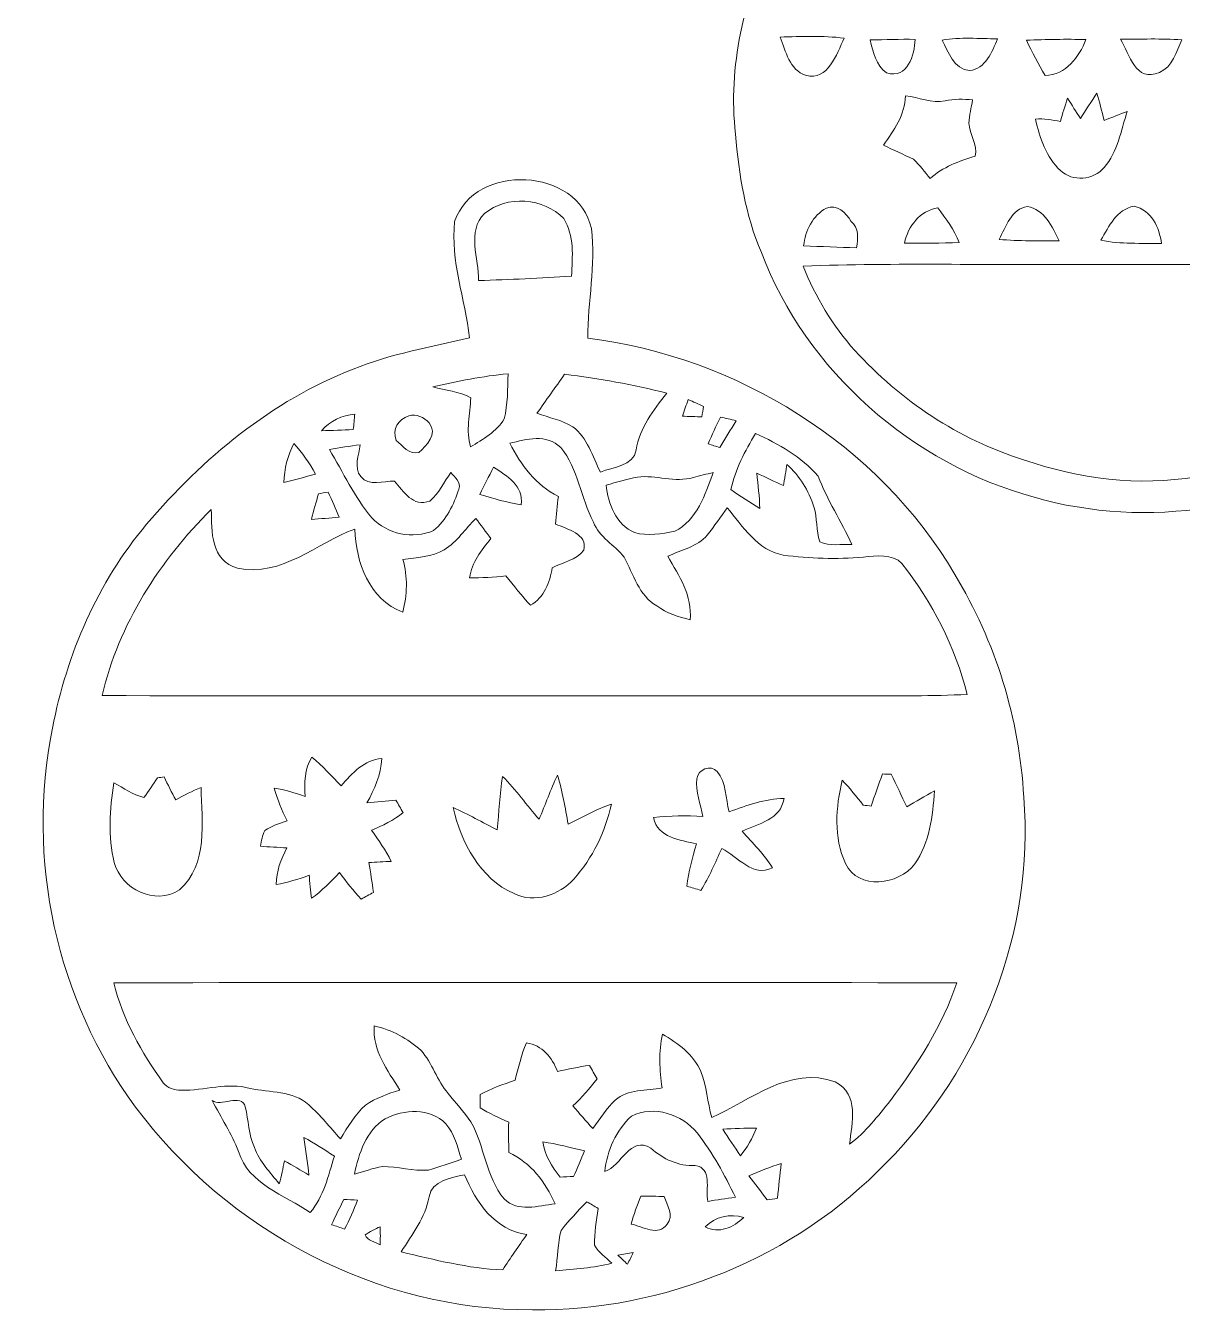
# Model space of a CAD drawing. Header units: centimetres. Extents: x -12.9 to 12.7, y -16.1 to 16.1.
# Drawn here: x -12.87 to 1.22, y -16.12 to -0.46 of the extents above; entities that cross this region are included whole.
import ezdxf

# ---------------------------------------------------------------- set-up
doc = ezdxf.new("R2010")
doc.units = ezdxf.units.CM
doc.header["$MEASUREMENT"] = 0
doc.layers.add('Layer 1', color=7, linetype='Continuous')

msp = doc.modelspace()

# ---------------------------------------------------------------- linework, layer by layer
at = {"layer": 'Layer 1', "color": 251, "lineweight": 9}
for points, knots in [([(-0.06802, 4.53681), (0.15847, 5.03281), (0.95716, 5.06844), (1.23973, 4.6063), (1.23973, 4.6063), (1.4447, 4.25882), (1.35968, 3.83407), (1.3505, 3.45131), (1.3505, 3.45131), (2.16824, 3.35923), (2.96235, 3.06572), (3.63615, 2.59194), (3.63615, 2.59194), (4.80843, 1.76997), (5.57678, 0.41742), (5.71472, -1.00463), (5.71472, -1.00463), (5.93485, -2.77169), (5.0141, -4.59379), (3.53138, -5.553), (3.53138, -5.553), (2.34322, -6.35663), (0.79417, -6.59899), (-0.58342, -6.20317), (-0.58342, -6.20317), (-2.07215, -5.79642), (-3.35485, -4.66858), (-3.908, -3.22219), (-3.908, -3.22219), (-4.10309, -2.76534), (-4.18211, -2.27075), (-4.22197, -1.77827), (-4.22197, -1.77827), (-4.31864, -0.9563), (-4.11579, -0.12409), (-3.7683, 0.61886), (-3.7683, 0.61886), (-3.48008, 1.28031), (-3.00207, 1.83876), (-2.47149, 2.31924), (-2.47149, 2.31924), (-1.77722, 2.90521), (-0.92244, 3.28233), (-0.02921, 3.43649), (-0.02921, 3.43649), (-0.10118, 3.79527), (-0.20454, 4.18156), (-0.06802, 4.53681), (-0.06802, 4.53681), (-0.06802, 4.53681), (-0.06802, 4.53681), (-0.06802, 4.53681)], [0, 0, 0, 0, 0.07142857, 0.07142857, 0.07142857, 0.07142857, 0.14285714, 0.14285714, 0.14285714, 0.14285714, 0.21428571, 0.21428571, 0.21428571, 0.21428571, 0.28571429, 0.28571429, 0.28571429, 0.28571429, 0.35714286, 0.35714286, 0.35714286, 0.35714286, 0.42857143, 0.42857143, 0.42857143, 0.42857143, 0.5, 0.5, 0.5, 0.5, 0.57142857, 0.57142857, 0.57142857, 0.57142857, 0.64285714, 0.64285714, 0.64285714, 0.64285714, 0.71428571, 0.71428571, 0.71428571, 0.71428571, 0.78571429, 0.78571429, 0.78571429, 0.78571429, 0.85714286, 0.85714286, 0.85714286, 0.85714286, 1, 1, 1, 1]), ([(-3.6794, -0.59505), (-3.61308, -0.76544), (-3.56369, -0.99828), (-3.36896, -1.06037), (-3.36896, -1.06037), (-3.08744, -1.13727), (-2.99642, -0.80178), (-2.89694, -0.60916), (-2.89694, -0.60916), (-3.15623, -0.57565), (-3.41905, -0.59082), (-3.6794, -0.59505), (-3.6794, -0.59505), (-3.6794, -0.59505), (-3.6794, -0.59505), (-3.6794, -0.59505)], [0, 0, 0, 0, 0.2, 0.2, 0.2, 0.2, 0.4, 0.4, 0.4, 0.4, 0.6, 0.6, 0.6, 0.6, 1, 1, 1, 1]), ([(-2.58121, -0.63104), (-2.54699, -0.77603), (-2.51171, -0.94007), (-2.38259, -1.03214), (-2.38259, -1.03214), (-2.11871, -1.11081), (-2.04322, -0.81025), (-2.0344, -0.62398), (-2.0344, -0.62398), (-2.21643, -0.62081), (-2.39952, -0.6261), (-2.58121, -0.63104), (-2.58121, -0.63104), (-2.58121, -0.63104), (-2.58121, -0.63104), (-2.58121, -0.63104)], [0, 0, 0, 0, 0.2, 0.2, 0.2, 0.2, 0.4, 0.4, 0.4, 0.4, 0.6, 0.6, 0.6, 0.6, 1, 1, 1, 1]), ([(-1.70385, -0.63245), (-1.62976, -0.77744), (-1.56379, -0.98911), (-1.37153, -1.00286), (-1.37153, -1.00286), (-1.17539, -0.98558), (-1.09672, -0.77391), (-1.02934, -0.61798), (-1.02934, -0.61798), (-1.25441, -0.61551), (-1.48089, -0.59399), (-1.70385, -0.63245), (-1.70385, -0.63245), (-1.70385, -0.63245), (-1.70385, -0.63245), (-1.70385, -0.63245)], [0, 0, 0, 0, 0.2, 0.2, 0.2, 0.2, 0.4, 0.4, 0.4, 0.4, 0.6, 0.6, 0.6, 0.6, 1, 1, 1, 1]), ([(-0.67726, -0.63421), (-0.612, -0.78273), (-0.5291, -0.92208), (-0.45007, -1.06425), (-0.45007, -1.06425), (-0.19255, -1.05366), (-0.03803, -0.84235), (0.04734, -0.62716), (0.04734, -0.62716), (-0.19396, -0.61798), (-0.43596, -0.62574), (-0.67726, -0.63421), (-0.67726, -0.63421), (-0.67726, -0.63421), (-0.67726, -0.63421), (-0.67726, -0.63421)], [0, 0, 0, 0, 0.2, 0.2, 0.2, 0.2, 0.4, 0.4, 0.4, 0.4, 0.6, 0.6, 0.6, 0.6, 1, 1, 1, 1]), ([(0.46926, -0.62222), (0.57968, -0.80848), (0.652, -1.15385), (0.9434, -1.02685), (0.9434, -1.02685), (1.1018, -0.95912), (1.15401, -0.77462), (1.21504, -0.62821), (1.21504, -0.62821), (0.96668, -0.6134), (0.71727, -0.62081), (0.46926, -0.62222), (0.46926, -0.62222), (0.46926, -0.62222), (0.46926, -0.62222), (0.46926, -0.62222)], [0, 0, 0, 0, 0.2, 0.2, 0.2, 0.2, 0.4, 0.4, 0.4, 0.4, 0.6, 0.6, 0.6, 0.6, 1, 1, 1, 1]), ([(-2.15152, -1.31296), (-2.15928, -1.5472), (-2.29157, -1.72888), (-2.41893, -1.91197), (-2.41893, -1.91197), (-2.29934, -1.97371), (-2.17516, -2.02451), (-2.05486, -2.08519), (-2.05486, -2.08519), (-1.97549, -2.15151), (-1.91904, -2.24076), (-1.85201, -2.31908), (-1.85201, -2.31908), (-1.69397, -2.17973), (-1.50171, -2.10813), (-1.30415, -2.04709), (-1.30415, -2.04709), (-1.26534, -1.90527), (-1.37506, -1.78144), (-1.37753, -1.64316), (-1.37753, -1.64316), (-1.37329, -1.54791), (-1.34966, -1.45512), (-1.33449, -1.36164), (-1.33449, -1.36164), (-1.44561, -1.34753), (-1.5578, -1.35211), (-1.66751, -1.37293), (-1.66751, -1.37293), (-1.8312, -1.40644), (-1.99101, -1.32566), (-2.15152, -1.31296), (-2.15152, -1.31296), (-2.15152, -1.31296), (-2.15152, -1.31296), (-2.15152, -1.31296)], [0, 0, 0, 0, 0.1, 0.1, 0.1, 0.1, 0.2, 0.2, 0.2, 0.2, 0.3, 0.3, 0.3, 0.3, 0.4, 0.4, 0.4, 0.4, 0.5, 0.5, 0.5, 0.5, 0.6, 0.6, 0.6, 0.6, 0.7, 0.7, 0.7, 0.7, 0.8, 0.8, 0.8, 0.8, 1, 1, 1, 1]), ([(0.17893, -1.27909), (0.11331, -1.38175), (0.0484, -1.48511), (-0.01792, -1.58777), (-0.01792, -1.58777), (-0.07366, -1.50698), (-0.12305, -1.42267), (-0.17597, -1.34047), (-0.17597, -1.34047), (-0.20736, -1.43466), (-0.23806, -1.52639), (-0.26204, -1.62375), (-0.26204, -1.62375), (-0.36294, -1.60647), (-0.46489, -1.58424), (-0.56755, -1.59447), (-0.56755, -1.59447), (-0.51675, -1.82131), (-0.43773, -2.0612), (-0.26204, -2.22242), (-0.26204, -2.22242), (-0.11917, -2.36317), (0.14259, -2.33883), (0.26818, -2.18467), (0.26818, -2.18467), (0.43399, -1.99523), (0.47456, -1.73382), (0.55146, -1.50134), (0.55146, -1.50134), (0.45762, -1.53838), (0.36414, -1.57507), (0.26959, -1.61035), (0.26959, -1.61035), (0.23996, -1.49816), (0.21385, -1.38845), (0.17893, -1.27909), (0.17893, -1.27909), (0.17893, -1.27909), (0.17893, -1.27909), (0.17893, -1.27909)], [0, 0, 0, 0, 0.09090909, 0.09090909, 0.09090909, 0.09090909, 0.18181818, 0.18181818, 0.18181818, 0.18181818, 0.27272727, 0.27272727, 0.27272727, 0.27272727, 0.36363636, 0.36363636, 0.36363636, 0.36363636, 0.45454545, 0.45454545, 0.45454545, 0.45454545, 0.54545455, 0.54545455, 0.54545455, 0.54545455, 0.63636364, 0.63636364, 0.63636364, 0.63636364, 0.72727273, 0.72727273, 0.72727273, 0.72727273, 0.81818182, 0.81818182, 0.81818182, 0.81818182, 1, 1, 1, 1]), ([(-7.64604, -2.84119), (-7.39909, -2.12047), (-6.13791, -2.18185), (-5.97846, -2.93009), (-5.97846, -2.93009), (-5.92448, -3.37529), (-6.02396, -3.81874), (-6.02291, -4.26394), (-6.02291, -4.26394), (-4.20363, -4.49254), (-2.48525, -5.553), (-1.54968, -7.14262), (-1.54968, -7.14262), (-1.0565, -7.96353), (-0.76052, -8.90086), (-0.71113, -9.85865), (-0.71113, -9.85865), (-0.57425, -11.49484), (-1.23818, -13.15289), (-2.38541, -14.31212), (-2.38541, -14.31212), (-3.49561, -15.46923), (-5.09757, -16.12258), (-6.69847, -16.10459), (-6.69847, -16.10459), (-8.58407, -16.11446), (-10.41534, -15.14009), (-11.53365, -13.63408), (-11.53365, -13.63408), (-12.50096, -12.3281), (-12.87279, -10.6069), (-12.54506, -9.01657), (-12.54506, -9.01657), (-12.37432, -8.11135), (-11.99402, -7.24104), (-11.4003, -6.53267), (-11.4003, -6.53267), (-10.71591, -5.72833), (-9.87665, -5.02771), (-8.88287, -4.64318), (-8.88287, -4.64318), (-8.42885, -4.45268), (-7.93955, -4.37754), (-7.46436, -4.26077), (-7.46436, -4.26077), (-7.51762, -3.78628), (-7.6986, -3.32449), (-7.64604, -2.84119), (-7.64604, -2.84119), (-7.64604, -2.84119), (-7.64604, -2.84119), (-7.64604, -2.84119)], [0, 0, 0, 0, 0.07142857, 0.07142857, 0.07142857, 0.07142857, 0.14285714, 0.14285714, 0.14285714, 0.14285714, 0.21428571, 0.21428571, 0.21428571, 0.21428571, 0.28571429, 0.28571429, 0.28571429, 0.28571429, 0.35714286, 0.35714286, 0.35714286, 0.35714286, 0.42857143, 0.42857143, 0.42857143, 0.42857143, 0.5, 0.5, 0.5, 0.5, 0.57142857, 0.57142857, 0.57142857, 0.57142857, 0.64285714, 0.64285714, 0.64285714, 0.64285714, 0.71428571, 0.71428571, 0.71428571, 0.71428571, 0.78571429, 0.78571429, 0.78571429, 0.78571429, 0.85714286, 0.85714286, 0.85714286, 0.85714286, 1, 1, 1, 1]), ([(-7.28303, -2.74664), (-7.49963, -2.95796), (-7.35252, -3.30051), (-7.35323, -3.56191), (-7.35323, -3.56191), (-6.97576, -3.55274), (-6.59864, -3.53193), (-6.22152, -3.50794), (-6.22152, -3.50794), (-6.20952, -3.27334), (-6.18412, -3.01405), (-6.31642, -2.80838), (-6.31642, -2.80838), (-6.55631, -2.55227), (-7.01351, -2.52088), (-7.28303, -2.74664), (-7.28303, -2.74664), (-7.28303, -2.74664), (-7.28303, -2.74664), (-7.28303, -2.74664)], [0, 0, 0, 0, 0.16666667, 0.16666667, 0.16666667, 0.16666667, 0.33333333, 0.33333333, 0.33333333, 0.33333333, 0.5, 0.5, 0.5, 0.5, 0.66666667, 0.66666667, 0.66666667, 0.66666667, 1, 1, 1, 1]), ([(-3.1139, -2.68067), (-3.28288, -2.76816), (-3.37178, -2.9569), (-3.39295, -3.13929), (-3.39295, -3.13929), (-3.17775, -3.14987), (-2.96256, -3.15622), (-2.74701, -3.16398), (-2.74701, -3.16398), (-2.73255, -3.05109), (-2.71491, -2.92303), (-2.8158, -2.83731), (-2.8158, -2.83731), (-2.87189, -2.74418), (-2.99325, -2.62141), (-3.1139, -2.68067), (-3.1139, -2.68067), (-3.1139, -2.68067), (-3.1139, -2.68067), (-3.1139, -2.68067)], [0, 0, 0, 0, 0.16666667, 0.16666667, 0.16666667, 0.16666667, 0.33333333, 0.33333333, 0.33333333, 0.33333333, 0.5, 0.5, 0.5, 0.5, 0.66666667, 0.66666667, 0.66666667, 0.66666667, 1, 1, 1, 1]), ([(-1.01064, -3.06062), (-0.76757, -3.08461), (-0.5231, -3.0772), (-0.27898, -3.07931), (-0.27898, -3.07931), (-0.35694, -2.90963), (-0.46348, -2.69232), (-0.66597, -2.66057), (-0.66597, -2.66057), (-0.86036, -2.68773), (-0.92915, -2.91033), (-1.01064, -3.06062), (-1.01064, -3.06062), (-1.01064, -3.06062), (-1.01064, -3.06062), (-1.01064, -3.06062)], [0, 0, 0, 0, 0.2, 0.2, 0.2, 0.2, 0.4, 0.4, 0.4, 0.4, 0.6, 0.6, 0.6, 0.6, 1, 1, 1, 1]), ([(0.22973, -3.0712), (0.47244, -3.12165), (0.72291, -3.10577), (0.96986, -3.11106), (0.96986, -3.11106), (0.93881, -2.91492), (0.85132, -2.70537), (0.63331, -2.65704), (0.63331, -2.65704), (0.41882, -2.69584), (0.32886, -2.90398), (0.22973, -3.0712), (0.22973, -3.0712), (0.22973, -3.0712), (0.22973, -3.0712), (0.22973, -3.0712)], [0, 0, 0, 0, 0.2, 0.2, 0.2, 0.2, 0.4, 0.4, 0.4, 0.4, 0.6, 0.6, 0.6, 0.6, 1, 1, 1, 1]), ([(-2.16352, -3.10683), (-1.94091, -3.10965), (-1.71831, -3.10648), (-1.49536, -3.09977), (-1.49536, -3.09977), (-1.55603, -2.94385), (-1.65975, -2.81014), (-1.75571, -2.67503), (-1.75571, -2.67503), (-1.97831, -2.71525), (-2.12012, -2.89763), (-2.16352, -3.10683), (-2.16352, -3.10683), (-2.16352, -3.10683), (-2.16352, -3.10683), (-2.16352, -3.10683)], [0, 0, 0, 0, 0.2, 0.2, 0.2, 0.2, 0.4, 0.4, 0.4, 0.4, 0.6, 0.6, 0.6, 0.6, 1, 1, 1, 1]), ([(-3.39718, -3.38658), (-3.25254, -3.76264), (-3.03558, -4.11013), (-2.77065, -4.41353), (-2.77065, -4.41353), (-2.21361, -5.02347), (-1.50382, -5.50079), (-0.71184, -5.74632), (-0.71184, -5.74632), (-0.03909, -5.98092), (0.68799, -6.07335), (1.39389, -5.95305), (1.39389, -5.95305), (2.88861, -5.73715), (4.32054, -4.79981), (4.91814, -3.38129), (4.91814, -3.38129), (3.28055, -3.34672), (1.64225, -3.37671), (0.0043, -3.36683), (0.0043, -3.36683), (-1.12952, -3.37671), (-2.26406, -3.3439), (-3.39718, -3.38658)], [0, 0, 0, 0, 0.14285714, 0.14285714, 0.14285714, 0.14285714, 0.28571429, 0.28571429, 0.28571429, 0.28571429, 0.42857143, 0.42857143, 0.42857143, 0.42857143, 0.57142857, 0.57142857, 0.57142857, 0.57142857, 0.71428571, 0.71428571, 0.71428571, 0.71428571, 1, 1, 1, 1]), ([(-7.91238, -4.85696), (-7.75963, -4.90529), (-7.58994, -4.91199), (-7.44813, -4.99137), (-7.44813, -4.99137), (-7.45765, -5.18998), (-7.51233, -5.39249), (-7.4506, -5.58934), (-7.4506, -5.58934), (-7.30137, -5.49656), (-7.13345, -5.40307), (-7.04173, -5.24891), (-7.04173, -5.24891), (-6.99869, -5.07004), (-6.99834, -4.88236), (-6.99446, -4.69893), (-6.99446, -4.69893), (-7.30455, -4.72573), (-7.60935, -4.79029), (-7.91238, -4.85696), (-7.91238, -4.85696), (-7.91238, -4.85696), (-7.91238, -4.85696), (-7.91238, -4.85696)], [0, 0, 0, 0, 0.14285714, 0.14285714, 0.14285714, 0.14285714, 0.28571429, 0.28571429, 0.28571429, 0.28571429, 0.42857143, 0.42857143, 0.42857143, 0.42857143, 0.57142857, 0.57142857, 0.57142857, 0.57142857, 0.71428571, 0.71428571, 0.71428571, 0.71428571, 1, 1, 1, 1]), ([(-6.30548, -4.70491), (-6.41731, -4.86331), (-6.53055, -5.021), (-6.64238, -5.17941), (-6.64238, -5.17941), (-6.49774, -5.23479), (-6.33864, -5.25949), (-6.20706, -5.34486), (-6.20706, -5.34486), (-6.0282, -5.47821), (-5.9654, -5.70434), (-5.86909, -5.89625), (-5.86909, -5.89625), (-5.72057, -5.83452), (-5.46657, -5.82429), (-5.43341, -5.62673), (-5.43341, -5.62673), (-5.39037, -5.35862), (-5.22316, -5.14165), (-5.06017, -4.93457), (-5.06017, -4.93457), (-5.47046, -4.83191), (-5.88603, -4.75536), (-6.30548, -4.70491), (-6.30548, -4.70491), (-6.30548, -4.70491), (-6.30548, -4.70491), (-6.30548, -4.70491)], [0, 0, 0, 0, 0.125, 0.125, 0.125, 0.125, 0.25, 0.25, 0.25, 0.25, 0.375, 0.375, 0.375, 0.375, 0.5, 0.5, 0.5, 0.5, 0.625, 0.625, 0.625, 0.625, 0.75, 0.75, 0.75, 0.75, 1, 1, 1, 1]), ([(-4.79982, -5.01359), (-4.82417, -5.07992), (-4.8471, -5.1473), (-4.86721, -5.21538), (-4.86721, -5.21538), (-4.80829, -5.2175), (-4.69082, -5.22138), (-4.63226, -5.22314), (-4.63226, -5.22314), (-4.62591, -5.18046), (-4.61956, -5.13777), (-4.61321, -5.09579), (-4.61321, -5.09579), (-4.67529, -5.06757), (-4.73738, -5.04041), (-4.79982, -5.01359), (-4.79982, -5.01359), (-4.79982, -5.01359), (-4.79982, -5.01359), (-4.79982, -5.01359)], [0, 0, 0, 0, 0.16666667, 0.16666667, 0.16666667, 0.16666667, 0.33333333, 0.33333333, 0.33333333, 0.33333333, 0.5, 0.5, 0.5, 0.5, 0.66666667, 0.66666667, 0.66666667, 0.66666667, 1, 1, 1, 1]), ([(-9.26705, -5.39249), (-9.13899, -5.3879), (-9.00987, -5.38508), (-8.88146, -5.37873), (-8.88146, -5.37873), (-8.87406, -5.31558), (-8.86735, -5.25244), (-8.86206, -5.18929), (-8.86206, -5.18929), (-9.01799, -5.20621), (-9.1651, -5.27043), (-9.26705, -5.39249), (-9.26705, -5.39249), (-9.26705, -5.39249), (-9.26705, -5.39249), (-9.26705, -5.39249)], [0, 0, 0, 0, 0.2, 0.2, 0.2, 0.2, 0.4, 0.4, 0.4, 0.4, 0.6, 0.6, 0.6, 0.6, 1, 1, 1, 1]), ([(-8.20413, -5.21186), (-8.32796, -5.24855), (-8.41297, -5.37344), (-8.35829, -5.51067), (-8.35829, -5.51067), (-8.28174, -5.57805), (-8.19884, -5.68459), (-8.08313, -5.65919), (-8.08313, -5.65919), (-7.99176, -5.57064), (-7.84183, -5.43553), (-7.95719, -5.29689), (-7.95719, -5.29689), (-8.01716, -5.2302), (-8.11382, -5.18046), (-8.20413, -5.21186), (-8.20413, -5.21186), (-8.20413, -5.21186), (-8.20413, -5.21186), (-8.20413, -5.21186)], [0, 0, 0, 0, 0.16666667, 0.16666667, 0.16666667, 0.16666667, 0.33333333, 0.33333333, 0.33333333, 0.33333333, 0.5, 0.5, 0.5, 0.5, 0.66666667, 0.66666667, 0.66666667, 0.66666667, 1, 1, 1, 1]), ([(-4.40754, -5.22632), (-4.4601, -5.33357), (-4.50984, -5.44258), (-4.55711, -5.5523), (-4.55711, -5.5523), (-4.50949, -5.56747), (-4.46151, -5.58228), (-4.41318, -5.5971), (-4.41318, -5.5971), (-4.34827, -5.48774), (-4.28159, -5.38014), (-4.21668, -5.27078), (-4.21668, -5.27078), (-4.28018, -5.25526), (-4.34404, -5.24043), (-4.40754, -5.22632), (-4.40754, -5.22632), (-4.40754, -5.22632), (-4.40754, -5.22632), (-4.40754, -5.22632)], [0, 0, 0, 0, 0.16666667, 0.16666667, 0.16666667, 0.16666667, 0.33333333, 0.33333333, 0.33333333, 0.33333333, 0.5, 0.5, 0.5, 0.5, 0.66666667, 0.66666667, 0.66666667, 0.66666667, 1, 1, 1, 1]), ([(-6.97399, -5.54454), (-6.83853, -5.80806), (-6.65614, -6.06135), (-6.38203, -6.19259), (-6.38203, -6.19259), (-6.39403, -6.30336), (-6.40496, -6.41801), (-6.4159, -6.5302), (-6.4159, -6.5302), (-6.27973, -6.59193), (-6.02008, -6.64697), (-6.07194, -6.84805), (-6.07194, -6.84805), (-6.16225, -6.97152), (-6.32841, -6.9941), (-6.45612, -7.06148), (-6.45612, -7.06148), (-6.4854, -7.24175), (-6.55525, -7.42484), (-6.72141, -7.51974), (-6.72141, -7.51974), (-6.82618, -7.40367), (-6.92355, -7.28091), (-7.02232, -7.16026), (-7.02232, -7.16026), (-7.16837, -7.18178), (-7.31654, -7.18354), (-7.464, -7.1853), (-7.464, -7.1853), (-7.43578, -6.99622), (-7.32113, -6.84805), (-7.2033, -6.70729), (-7.2033, -6.70729), (-7.26504, -6.62474), (-7.32607, -6.54325), (-7.3871, -6.46105), (-7.3871, -6.46105), (-7.51586, -6.5877), (-7.6157, -6.7461), (-7.77162, -6.84276), (-7.77162, -6.84276), (-7.92191, -6.93554), (-8.10676, -6.93448), (-8.27504, -6.96058), (-8.27504, -6.96058), (-8.21612, -7.17155), (-8.22424, -7.39239), (-8.27716, -7.60405), (-8.27716, -7.60405), (-8.68779, -7.44848), (-8.84724, -6.99586), (-8.86382, -6.59087), (-8.86382, -6.59087), (-9.33549, -6.76409), (-9.74612, -7.17825), (-10.29222, -7.06889), (-10.29222, -7.06889), (-10.61819, -6.97258), (-10.60972, -6.62051), (-10.61078, -6.35204), (-10.61078, -6.35204), (-11.23872, -6.97434), (-11.74143, -7.75116), (-11.94005, -8.62005), (-11.94005, -8.62005), (-8.85254, -8.62781), (-5.76467, -8.62005), (-2.67681, -8.62427), (-2.67681, -8.62427), (-2.25101, -8.62464), (-1.8245, -8.62427), (-1.39869, -8.607), (-1.39869, -8.607), (-1.5458, -8.02633), (-1.82414, -7.48023), (-2.19456, -7.01103), (-2.19456, -7.01103), (-2.3138, -6.88862), (-2.50994, -6.91684), (-2.66517, -6.93307), (-2.66517, -6.93307), (-2.99043, -6.96164), (-3.31922, -6.95035), (-3.64236, -6.90767), (-3.64236, -6.90767), (-3.95175, -6.85193), (-4.13942, -6.55701), (-4.32287, -6.33123), (-4.32287, -6.33123), (-4.40401, -6.44271), (-4.48197, -6.55595), (-4.56629, -6.66566), (-4.56629, -6.66566), (-4.68905, -6.80748), (-4.8859, -6.84523), (-5.04783, -6.92213), (-5.04783, -6.92213), (-4.91236, -7.16308), (-4.74409, -7.40297), (-4.77689, -7.69683), (-4.77689, -7.69683), (-4.91836, -7.65979), (-5.06194, -7.61746), (-5.18012, -7.52644), (-5.18012, -7.52644), (-5.40413, -7.40262), (-5.46622, -7.1398), (-5.57946, -6.93272), (-5.57946, -6.93272), (-5.69694, -6.78384), (-5.88426, -6.69142), (-5.95376, -6.50585), (-5.95376, -6.50585), (-6.11075, -6.21305), (-6.13579, -5.85568), (-6.35346, -5.59675), (-6.35346, -5.59675), (-6.52702, -5.42635), (-6.76727, -5.49656), (-6.97399, -5.54454), (-6.97399, -5.54454), (-6.97399, -5.54454), (-6.97399, -5.54454), (-6.97399, -5.54454)], [0, 0, 0, 0, 0.03125, 0.03125, 0.03125, 0.03125, 0.0625, 0.0625, 0.0625, 0.0625, 0.09375, 0.09375, 0.09375, 0.09375, 0.125, 0.125, 0.125, 0.125, 0.15625, 0.15625, 0.15625, 0.15625, 0.1875, 0.1875, 0.1875, 0.1875, 0.21875, 0.21875, 0.21875, 0.21875, 0.25, 0.25, 0.25, 0.25, 0.28125, 0.28125, 0.28125, 0.28125, 0.3125, 0.3125, 0.3125, 0.3125, 0.34375, 0.34375, 0.34375, 0.34375, 0.375, 0.375, 0.375, 0.375, 0.40625, 0.40625, 0.40625, 0.40625, 0.4375, 0.4375, 0.4375, 0.4375, 0.46875, 0.46875, 0.46875, 0.46875, 0.5, 0.5, 0.5, 0.5, 0.53125, 0.53125, 0.53125, 0.53125, 0.5625, 0.5625, 0.5625, 0.5625, 0.59375, 0.59375, 0.59375, 0.59375, 0.625, 0.625, 0.625, 0.625, 0.65625, 0.65625, 0.65625, 0.65625, 0.6875, 0.6875, 0.6875, 0.6875, 0.71875, 0.71875, 0.71875, 0.71875, 0.75, 0.75, 0.75, 0.75, 0.78125, 0.78125, 0.78125, 0.78125, 0.8125, 0.8125, 0.8125, 0.8125, 0.84375, 0.84375, 0.84375, 0.84375, 0.875, 0.875, 0.875, 0.875, 0.90625, 0.90625, 0.90625, 0.90625, 0.9375, 0.9375, 0.9375, 0.9375, 1, 1, 1, 1]), ([(-3.97856, -5.42565), (-4.10767, -5.64014), (-4.2248, -5.86486), (-4.28089, -6.11074), (-4.28089, -6.11074), (-4.16377, -6.18694), (-4.04664, -6.2642), (-3.92776, -6.33934), (-3.92776, -6.33934), (-3.92846, -6.19541), (-3.94998, -6.05324), (-3.96445, -5.91037), (-3.96445, -5.91037), (-3.85614, -5.96046), (-3.74784, -6.01267), (-3.63883, -6.06135), (-3.63883, -6.06135), (-3.6279, -5.99644), (-3.60638, -5.86697), (-3.59579, -5.80242), (-3.59579, -5.80242), (-3.44375, -5.94212), (-3.33227, -6.12203), (-3.26771, -6.31818), (-3.26771, -6.31818), (-3.22397, -6.45752), (-3.24231, -6.60887), (-3.1968, -6.74786), (-3.1968, -6.74786), (-3.07298, -6.80183), (-2.93504, -6.77255), (-2.80416, -6.7789), (-2.80416, -6.7789), (-2.93363, -6.49704), (-3.10614, -6.23669), (-3.21656, -5.94529), (-3.21656, -5.94529), (-3.42011, -5.71034), (-3.69881, -5.55406), (-3.97856, -5.42565), (-3.97856, -5.42565), (-3.97856, -5.42565), (-3.97856, -5.42565), (-3.97856, -5.42565)], [0, 0, 0, 0, 0.08333333, 0.08333333, 0.08333333, 0.08333333, 0.16666667, 0.16666667, 0.16666667, 0.16666667, 0.25, 0.25, 0.25, 0.25, 0.33333333, 0.33333333, 0.33333333, 0.33333333, 0.41666667, 0.41666667, 0.41666667, 0.41666667, 0.5, 0.5, 0.5, 0.5, 0.58333333, 0.58333333, 0.58333333, 0.58333333, 0.66666667, 0.66666667, 0.66666667, 0.66666667, 0.75, 0.75, 0.75, 0.75, 0.83333333, 0.83333333, 0.83333333, 0.83333333, 1, 1, 1, 1]), ([(-9.72566, -6.02396), (-9.5969, -5.99327), (-9.46954, -5.95658), (-9.34219, -5.91989), (-9.34219, -5.91989), (-9.40922, -5.7816), (-9.508, -5.66413), (-9.60395, -5.5463), (-9.60395, -5.5463), (-9.68121, -5.69376), (-9.72425, -5.8571), (-9.72566, -6.02396), (-9.72566, -6.02396), (-9.72566, -6.02396), (-9.72566, -6.02396), (-9.72566, -6.02396)], [0, 0, 0, 0, 0.2, 0.2, 0.2, 0.2, 0.4, 0.4, 0.4, 0.4, 0.6, 0.6, 0.6, 0.6, 1, 1, 1, 1]), ([(-9.1718, -5.62003), (-9.00494, -5.90084), (-8.86665, -6.2007), (-8.65463, -6.45223), (-8.65463, -6.45223), (-8.4673, -6.65543), (-8.15439, -6.71752), (-7.9018, -6.60851), (-7.9018, -6.60851), (-7.74975, -6.48257), (-7.65274, -6.29137), (-7.59629, -6.10404), (-7.59629, -6.10404), (-7.56137, -6.01796), (-7.64392, -5.96046), (-7.69119, -5.90225), (-7.69119, -5.90225), (-7.77586, -6.01796), (-7.83689, -6.15413), (-7.9466, -6.24939), (-7.9466, -6.24939), (-8.15545, -6.32841), (-8.26763, -6.13156), (-8.37911, -6.00597), (-8.37911, -6.00597), (-8.51599, -6.00456), (-8.69026, -6.073), (-8.79045, -5.95235), (-8.79045, -5.95235), (-8.87794, -5.83805), (-8.81161, -5.68988), (-8.7975, -5.56288), (-8.7975, -5.56288), (-8.92239, -5.58087), (-9.04762, -5.59992), (-9.1718, -5.62003), (-9.1718, -5.62003), (-9.1718, -5.62003), (-9.1718, -5.62003), (-9.1718, -5.62003)], [0, 0, 0, 0, 0.09090909, 0.09090909, 0.09090909, 0.09090909, 0.18181818, 0.18181818, 0.18181818, 0.18181818, 0.27272727, 0.27272727, 0.27272727, 0.27272727, 0.36363636, 0.36363636, 0.36363636, 0.36363636, 0.45454545, 0.45454545, 0.45454545, 0.45454545, 0.54545455, 0.54545455, 0.54545455, 0.54545455, 0.63636364, 0.63636364, 0.63636364, 0.63636364, 0.72727273, 0.72727273, 0.72727273, 0.72727273, 0.81818182, 0.81818182, 0.81818182, 0.81818182, 1, 1, 1, 1]), ([(-7.17261, -5.83805), (-7.2287, -5.94741), (-7.28373, -6.05783), (-7.33947, -6.16789), (-7.33947, -6.16789), (-7.17367, -6.21975), (-7.00574, -6.26843), (-6.83359, -6.29525), (-6.83359, -6.29525), (-6.80607, -6.05818), (-7.00574, -5.94388), (-7.17261, -5.83805), (-7.17261, -5.83805), (-7.17261, -5.83805), (-7.17261, -5.83805), (-7.17261, -5.83805)], [0, 0, 0, 0, 0.2, 0.2, 0.2, 0.2, 0.4, 0.4, 0.4, 0.4, 0.6, 0.6, 0.6, 0.6, 1, 1, 1, 1]), ([(-5.41824, -5.95764), (-5.5463, -5.98586), (-5.6726, -6.02149), (-5.79924, -6.0543), (-5.79924, -6.0543), (-5.77737, -6.28502), (-5.6793, -6.53443), (-5.45282, -6.63462), (-5.45282, -6.63462), (-5.29371, -6.6773), (-5.12085, -6.64873), (-4.9621, -6.61804), (-4.9621, -6.61804), (-4.69152, -6.48328), (-4.59063, -6.1686), (-4.49538, -5.90119), (-4.49538, -5.90119), (-4.57616, -5.92024), (-4.65624, -5.94247), (-4.73668, -5.96293), (-4.73668, -5.96293), (-4.95999, -6.0296), (-5.19176, -5.9273), (-5.41824, -5.95764), (-5.41824, -5.95764), (-5.41824, -5.95764), (-5.41824, -5.95764), (-5.41824, -5.95764)], [0, 0, 0, 0, 0.125, 0.125, 0.125, 0.125, 0.25, 0.25, 0.25, 0.25, 0.375, 0.375, 0.375, 0.375, 0.5, 0.5, 0.5, 0.5, 0.625, 0.625, 0.625, 0.625, 0.75, 0.75, 0.75, 0.75, 1, 1, 1, 1]), ([(-9.30444, -6.15978), (-9.33443, -6.26385), (-9.36512, -6.36792), (-9.39193, -6.4734), (-9.39193, -6.4734), (-9.27869, -6.46564), (-9.16651, -6.45505), (-9.05291, -6.44765), (-9.05291, -6.44765), (-9.09172, -6.34287), (-9.13934, -6.24198), (-9.18873, -6.14214), (-9.18873, -6.14214), (-9.21766, -6.14637), (-9.27552, -6.15519), (-9.30444, -6.15978), (-9.30444, -6.15978), (-9.30444, -6.15978), (-9.30444, -6.15978), (-9.30444, -6.15978)], [0, 0, 0, 0, 0.16666667, 0.16666667, 0.16666667, 0.16666667, 0.33333333, 0.33333333, 0.33333333, 0.33333333, 0.5, 0.5, 0.5, 0.5, 0.66666667, 0.66666667, 0.66666667, 0.66666667, 1, 1, 1, 1]), ([(-9.38417, -9.36864), (-9.4766, -9.51363), (-9.47907, -9.68403), (-9.46813, -9.85089), (-9.46813, -9.85089), (-9.58949, -9.80433), (-9.71472, -9.76728), (-9.84349, -9.74894), (-9.84349, -9.74894), (-9.80468, -9.88582), (-9.75106, -10.01917), (-9.68791, -10.14758), (-9.68791, -10.14758), (-9.77787, -10.18321), (-9.88018, -10.20367), (-9.95814, -10.26541), (-9.95814, -10.26541), (-9.98954, -10.32432), (-9.99906, -10.39135), (-10.01317, -10.45625), (-10.01317, -10.45625), (-9.90593, -10.46366), (-9.79869, -10.46931), (-9.69144, -10.47566), (-9.69144, -10.47566), (-9.76023, -10.61572), (-9.82197, -10.76247), (-9.81915, -10.92228), (-9.81915, -10.92228), (-9.68192, -10.899), (-9.54962, -10.85737), (-9.41945, -10.80939), (-9.41945, -10.80939), (-9.41204, -10.87924), (-9.39722, -11.01894), (-9.38982, -11.08879), (-9.38982, -11.08879), (-9.26282, -10.99989), (-9.15663, -10.88735), (-9.04868, -10.77729), (-9.04868, -10.77729), (-8.96472, -10.887), (-8.88041, -10.99848), (-8.78516, -11.09973), (-8.78516, -11.09973), (-8.73506, -11.07186), (-8.68461, -11.04434), (-8.63381, -11.01753), (-8.63381, -11.01753), (-8.65216, -10.89547), (-8.6705, -10.77517), (-8.69132, -10.65452), (-8.69132, -10.65452), (-8.59995, -10.64923), (-8.50928, -10.64253), (-8.41756, -10.6397), (-8.41756, -10.6397), (-8.48741, -10.506), (-8.57172, -10.38253), (-8.65745, -10.25976), (-8.65745, -10.25976), (-8.52092, -10.20614), (-8.38934, -10.1384), (-8.27433, -10.04633), (-8.27433, -10.04633), (-8.30361, -9.99518), (-8.33219, -9.94438), (-8.36041, -9.89358), (-8.36041, -9.89358), (-8.47789, -9.90593), (-8.59677, -9.9158), (-8.71425, -9.9278), (-8.71425, -9.9278), (-8.62429, -9.75952), (-8.5428, -9.58349), (-8.53257, -9.3884), (-8.53257, -9.3884), (-8.75094, -9.40144), (-8.89487, -9.56691), (-9.02892, -9.72072), (-9.02892, -9.72072), (-9.14358, -9.59936), (-9.25611, -9.47553), (-9.38417, -9.36864), (-9.38417, -9.36864), (-9.38417, -9.36864), (-9.38417, -9.36864), (-9.38417, -9.36864)], [0, 0, 0, 0, 0.04347826, 0.04347826, 0.04347826, 0.04347826, 0.08695652, 0.08695652, 0.08695652, 0.08695652, 0.13043478, 0.13043478, 0.13043478, 0.13043478, 0.17391304, 0.17391304, 0.17391304, 0.17391304, 0.2173913, 0.2173913, 0.2173913, 0.2173913, 0.26086957, 0.26086957, 0.26086957, 0.26086957, 0.30434783, 0.30434783, 0.30434783, 0.30434783, 0.34782609, 0.34782609, 0.34782609, 0.34782609, 0.39130435, 0.39130435, 0.39130435, 0.39130435, 0.43478261, 0.43478261, 0.43478261, 0.43478261, 0.47826087, 0.47826087, 0.47826087, 0.47826087, 0.52173913, 0.52173913, 0.52173913, 0.52173913, 0.56521739, 0.56521739, 0.56521739, 0.56521739, 0.60869565, 0.60869565, 0.60869565, 0.60869565, 0.65217391, 0.65217391, 0.65217391, 0.65217391, 0.69565217, 0.69565217, 0.69565217, 0.69565217, 0.73913043, 0.73913043, 0.73913043, 0.73913043, 0.7826087, 0.7826087, 0.7826087, 0.7826087, 0.82608696, 0.82608696, 0.82608696, 0.82608696, 0.86956522, 0.86956522, 0.86956522, 0.86956522, 0.91304348, 0.91304348, 0.91304348, 0.91304348, 1, 1, 1, 1]), ([(-4.6947, -9.63323), (-4.70916, -9.78845), (-4.64989, -9.94191), (-4.62026, -10.09396), (-4.62026, -10.09396), (-4.82064, -10.07561), (-5.02172, -10.08655), (-5.22175, -10.10525), (-5.22175, -10.10525), (-5.1713, -10.35748), (-4.89543, -10.37689), (-4.69858, -10.42663), (-4.69858, -10.42663), (-4.74902, -10.59525), (-4.79524, -10.766), (-4.81464, -10.94203), (-4.81464, -10.94203), (-4.7582, -10.95897), (-4.70211, -10.97625), (-4.64566, -10.99389), (-4.64566, -10.99389), (-4.54265, -10.83267), (-4.47033, -10.65452), (-4.39131, -10.48166), (-4.39131, -10.48166), (-4.19305, -10.58538), (-4.01525, -10.83797), (-3.77183, -10.71908), (-3.77183, -10.71908), (-3.87167, -10.55222), (-4.01384, -10.41815), (-4.14189, -10.27386), (-4.14189, -10.27386), (-3.94257, -10.18215), (-3.67094, -10.12994), (-3.63178, -9.87418), (-3.63178, -9.87418), (-3.86426, -9.87806), (-4.08616, -9.95673), (-4.30206, -10.0361), (-4.30206, -10.0361), (-4.34474, -9.87277), (-4.33134, -9.68049), (-4.44634, -9.5468), (-4.44634, -9.5468), (-4.52819, -9.45331), (-4.67741, -9.51893), (-4.6947, -9.63323), (-4.6947, -9.63323), (-4.6947, -9.63323), (-4.6947, -9.63323), (-4.6947, -9.63323)], [0, 0, 0, 0, 0.07142857, 0.07142857, 0.07142857, 0.07142857, 0.14285714, 0.14285714, 0.14285714, 0.14285714, 0.21428571, 0.21428571, 0.21428571, 0.21428571, 0.28571429, 0.28571429, 0.28571429, 0.28571429, 0.35714286, 0.35714286, 0.35714286, 0.35714286, 0.42857143, 0.42857143, 0.42857143, 0.42857143, 0.5, 0.5, 0.5, 0.5, 0.57142857, 0.57142857, 0.57142857, 0.57142857, 0.64285714, 0.64285714, 0.64285714, 0.64285714, 0.71428571, 0.71428571, 0.71428571, 0.71428571, 0.78571429, 0.78571429, 0.78571429, 0.78571429, 0.85714286, 0.85714286, 0.85714286, 0.85714286, 1, 1, 1, 1]), ([(-11.26483, -9.62193), (-11.32057, -9.70096), (-11.36996, -9.78597), (-11.43311, -9.86042), (-11.43311, -9.86042), (-11.56716, -9.83043), (-11.67864, -9.74577), (-11.79788, -9.68297), (-11.79788, -9.68297), (-11.84974, -10.00329), (-11.87196, -10.33561), (-11.79541, -10.65417), (-11.79541, -10.65417), (-11.70686, -10.97555), (-11.29517, -11.18334), (-11.0006, -10.9886), (-11.0006, -10.9886), (-10.64218, -10.67428), (-10.72861, -10.16099), (-10.73566, -9.74047), (-10.73566, -9.74047), (-10.8422, -9.7821), (-10.94345, -9.83608), (-11.04364, -9.89111), (-11.04364, -9.89111), (-11.09409, -9.79939), (-11.14101, -9.70554), (-11.18687, -9.6117), (-11.18687, -9.6117), (-11.20662, -9.61418), (-11.24543, -9.61911), (-11.26483, -9.62193), (-11.26483, -9.62193), (-11.26483, -9.62193), (-11.26483, -9.62193), (-11.26483, -9.62193)], [0, 0, 0, 0, 0.1, 0.1, 0.1, 0.1, 0.2, 0.2, 0.2, 0.2, 0.3, 0.3, 0.3, 0.3, 0.4, 0.4, 0.4, 0.4, 0.5, 0.5, 0.5, 0.5, 0.6, 0.6, 0.6, 0.6, 0.7, 0.7, 0.7, 0.7, 0.8, 0.8, 0.8, 0.8, 1, 1, 1, 1]), ([(-7.06113, -9.60642), (-7.09923, -9.82091), (-7.10276, -10.03998), (-7.12675, -10.25659), (-7.12675, -10.25659), (-7.30702, -10.16663), (-7.48094, -10.06538), (-7.66473, -9.98318), (-7.66473, -9.98318), (-7.56913, -10.41005), (-7.33841, -10.8482), (-6.92143, -11.0334), (-6.92143, -11.0334), (-6.67166, -11.153), (-6.37074, -11.05422), (-6.194, -10.85666), (-6.194, -10.85666), (-5.9647, -10.59808), (-5.80877, -10.27846), (-5.73504, -9.94191), (-5.73504, -9.94191), (-5.91919, -10.00434), (-6.08641, -10.10454), (-6.26138, -10.1878), (-6.26138, -10.1878), (-6.30089, -9.98742), (-6.32841, -9.78351), (-6.39297, -9.58948), (-6.39297, -9.58948), (-6.47658, -9.76517), (-6.54008, -9.94932), (-6.61734, -10.12782), (-6.61734, -10.12782), (-6.76868, -9.95673), (-6.89568, -9.7641), (-7.06113, -9.60642), (-7.06113, -9.60642), (-7.06113, -9.60642), (-7.06113, -9.60642), (-7.06113, -9.60642)], [0, 0, 0, 0, 0.09090909, 0.09090909, 0.09090909, 0.09090909, 0.18181818, 0.18181818, 0.18181818, 0.18181818, 0.27272727, 0.27272727, 0.27272727, 0.27272727, 0.36363636, 0.36363636, 0.36363636, 0.36363636, 0.45454545, 0.45454545, 0.45454545, 0.45454545, 0.54545455, 0.54545455, 0.54545455, 0.54545455, 0.63636364, 0.63636364, 0.63636364, 0.63636364, 0.72727273, 0.72727273, 0.72727273, 0.72727273, 0.81818182, 0.81818182, 0.81818182, 0.81818182, 1, 1, 1, 1]), ([(-2.43163, -9.57501), (-2.47855, -9.70484), (-2.52406, -9.83502), (-2.57062, -9.9659), (-2.57062, -9.9659), (-2.59426, -9.96308), (-2.64153, -9.95742), (-2.66552, -9.95496), (-2.66552, -9.95496), (-2.74983, -9.85089), (-2.83062, -9.74646), (-2.92269, -9.65016), (-2.92269, -9.65016), (-3.00101, -9.98036), (-3.02959, -10.35006), (-2.88354, -10.66581), (-2.88354, -10.66581), (-2.72867, -10.99707), (-2.23231, -10.92933), (-2.03934, -10.67181), (-2.03934, -10.67181), (-1.85484, -10.41604), (-1.81815, -10.08796), (-1.79945, -9.78104), (-1.79945, -9.78104), (-1.91375, -9.84243), (-2.02346, -9.91157), (-2.13565, -9.97613), (-2.13565, -9.97613), (-2.19809, -9.84278), (-2.26229, -9.71013), (-2.32685, -9.57784), (-2.32685, -9.57784), (-2.35296, -9.57714), (-2.40552, -9.57573), (-2.43163, -9.57501), (-2.43163, -9.57501), (-2.43163, -9.57501), (-2.43163, -9.57501), (-2.43163, -9.57501)], [0, 0, 0, 0, 0.09090909, 0.09090909, 0.09090909, 0.09090909, 0.18181818, 0.18181818, 0.18181818, 0.18181818, 0.27272727, 0.27272727, 0.27272727, 0.27272727, 0.36363636, 0.36363636, 0.36363636, 0.36363636, 0.45454545, 0.45454545, 0.45454545, 0.45454545, 0.54545455, 0.54545455, 0.54545455, 0.54545455, 0.63636364, 0.63636364, 0.63636364, 0.63636364, 0.72727273, 0.72727273, 0.72727273, 0.72727273, 0.81818182, 0.81818182, 0.81818182, 0.81818182, 1, 1, 1, 1]), ([(-11.79999, -12.12031), (-11.69204, -12.56481), (-11.46062, -12.96663), (-11.19921, -13.3374), (-11.19921, -13.3374), (-11.147, -13.40301), (-11.06022, -13.42665), (-10.97943, -13.42947), (-10.97943, -13.42947), (-10.69721, -13.43582), (-10.41675, -13.32717), (-10.13665, -13.40689), (-10.13665, -13.40689), (-9.8957, -13.45699), (-9.61912, -13.43406), (-9.42368, -13.60515), (-9.42368, -13.60515), (-9.28434, -13.73392), (-9.16333, -13.88103), (-9.03633, -14.02284), (-9.03633, -14.02284), (-8.9499, -13.87573), (-8.861, -13.72651), (-8.73224, -13.6115), (-8.73224, -13.6115), (-8.60594, -13.52366), (-8.45919, -13.47251), (-8.31384, -13.4263), (-8.31384, -13.4263), (-8.46554, -13.18676), (-8.64651, -12.94687), (-8.6257, -12.64525), (-8.6257, -12.64525), (-8.41262, -12.69146), (-8.21824, -12.79976), (-8.05561, -12.94334), (-8.05561, -12.94334), (-7.91626, -13.09751), (-7.86335, -13.31058), (-7.7247, -13.46687), (-7.7247, -13.46687), (-7.63369, -13.58363), (-7.53174, -13.69158), (-7.44777, -13.81435), (-7.44777, -13.81435), (-7.27915, -14.11174), (-7.26504, -14.48287), (-7.04349, -14.75345), (-7.04349, -14.75345), (-6.87874, -14.91819), (-6.62757, -14.8367), (-6.4219, -14.81342), (-6.4219, -14.81342), (-6.5362, -14.5506), (-6.71858, -14.30789), (-6.98599, -14.189), (-6.98599, -14.189), (-6.9874, -14.06482), (-6.98846, -13.94135), (-6.98705, -13.81788), (-6.98705, -13.81788), (-7.1077, -13.76779), (-7.22482, -13.70993), (-7.33559, -13.64149), (-7.33559, -13.64149), (-7.33594, -13.58752), (-7.33594, -13.53389), (-7.3363, -13.48027), (-7.3363, -13.48027), (-7.19942, -13.40972), (-7.05549, -13.35503), (-6.90944, -13.30812), (-6.90944, -13.30812), (-6.86816, -13.15395), (-6.83218, -12.99838), (-6.77185, -12.85056), (-6.77185, -12.85056), (-6.57712, -12.8802), (-6.45647, -13.03013), (-6.39262, -13.20122), (-6.39262, -13.20122), (-6.26315, -13.17159), (-6.13332, -13.14443), (-6.00139, -13.12643), (-6.00139, -13.12643), (-5.9714, -13.18041), (-5.94141, -13.23474), (-5.91072, -13.28907), (-5.91072, -13.28907), (-5.99892, -13.4076), (-6.09734, -13.51802), (-6.20423, -13.62068), (-6.20423, -13.62068), (-6.12592, -13.71381), (-6.04407, -13.80377), (-5.96258, -13.89549), (-5.96258, -13.89549), (-5.87368, -13.77766), (-5.79642, -13.64925), (-5.68847, -13.54836), (-5.68847, -13.54836), (-5.53254, -13.41218), (-5.30677, -13.43617), (-5.11768, -13.39984), (-5.11768, -13.39984), (-5.14872, -13.18217), (-5.15966, -12.96239), (-5.1145, -12.74543), (-5.1145, -12.74543), (-4.92365, -12.85444), (-4.73562, -12.99414), (-4.64354, -13.20087), (-4.64354, -13.20087), (-4.57511, -13.37973), (-4.56311, -13.57552), (-4.51337, -13.76073), (-4.51337, -13.76073), (-4.04171, -13.55294), (-3.56122, -13.12467), (-3.00666, -13.32822), (-3.00666, -13.32822), (-2.70962, -13.48415), (-2.80628, -13.82176), (-2.83344, -14.08634), (-2.83344, -14.08634), (-2.63589, -13.941), (-2.48737, -13.74097), (-2.33285, -13.5533), (-2.33285, -13.5533), (-2.00653, -13.11373), (-1.69961, -12.64489), (-1.52675, -12.12102), (-1.52675, -12.12102), (-4.95117, -12.11149), (-8.37558, -12.1129), (-11.79999, -12.12031), (-11.79999, -12.12031), (-11.79999, -12.12031), (-11.79999, -12.12031), (-11.79999, -12.12031)], [0, 0, 0, 0, 0.02777778, 0.02777778, 0.02777778, 0.02777778, 0.05555556, 0.05555556, 0.05555556, 0.05555556, 0.08333333, 0.08333333, 0.08333333, 0.08333333, 0.11111111, 0.11111111, 0.11111111, 0.11111111, 0.13888889, 0.13888889, 0.13888889, 0.13888889, 0.16666667, 0.16666667, 0.16666667, 0.16666667, 0.19444444, 0.19444444, 0.19444444, 0.19444444, 0.22222222, 0.22222222, 0.22222222, 0.22222222, 0.25, 0.25, 0.25, 0.25, 0.27777778, 0.27777778, 0.27777778, 0.27777778, 0.30555556, 0.30555556, 0.30555556, 0.30555556, 0.33333333, 0.33333333, 0.33333333, 0.33333333, 0.36111111, 0.36111111, 0.36111111, 0.36111111, 0.38888889, 0.38888889, 0.38888889, 0.38888889, 0.41666667, 0.41666667, 0.41666667, 0.41666667, 0.44444444, 0.44444444, 0.44444444, 0.44444444, 0.47222222, 0.47222222, 0.47222222, 0.47222222, 0.5, 0.5, 0.5, 0.5, 0.52777778, 0.52777778, 0.52777778, 0.52777778, 0.55555556, 0.55555556, 0.55555556, 0.55555556, 0.58333333, 0.58333333, 0.58333333, 0.58333333, 0.61111111, 0.61111111, 0.61111111, 0.61111111, 0.63888889, 0.63888889, 0.63888889, 0.63888889, 0.66666667, 0.66666667, 0.66666667, 0.66666667, 0.69444444, 0.69444444, 0.69444444, 0.69444444, 0.72222222, 0.72222222, 0.72222222, 0.72222222, 0.75, 0.75, 0.75, 0.75, 0.77777778, 0.77777778, 0.77777778, 0.77777778, 0.80555556, 0.80555556, 0.80555556, 0.80555556, 0.83333333, 0.83333333, 0.83333333, 0.83333333, 0.86111111, 0.86111111, 0.86111111, 0.86111111, 0.88888889, 0.88888889, 0.88888889, 0.88888889, 0.91666667, 0.91666667, 0.91666667, 0.91666667, 0.94444444, 0.94444444, 0.94444444, 0.94444444, 1, 1, 1, 1]), ([(-10.59984, -13.55541), (-10.49189, -13.76108), (-10.3656, -13.95828), (-10.27846, -14.17489), (-10.27846, -14.17489), (-10.16134, -14.57459), (-9.71578, -14.70476), (-9.40499, -14.9196), (-9.40499, -14.9196), (-9.24271, -14.72381), (-9.18344, -14.47087), (-9.11147, -14.23275), (-9.11147, -14.23275), (-9.23354, -14.15267), (-9.35524, -14.07258), (-9.48401, -14.00415), (-9.48401, -14.00415), (-9.46496, -14.15725), (-9.43956, -14.30895), (-9.42086, -14.46276), (-9.42086, -14.46276), (-9.52105, -14.40667), (-9.61806, -14.34528), (-9.71825, -14.28954), (-9.71825, -14.28954), (-9.73871, -14.38232), (-9.75706, -14.47581), (-9.78211, -14.56753), (-9.78211, -14.56753), (-9.89746, -14.43101), (-10.02129, -14.2966), (-10.08479, -14.12621), (-10.08479, -14.12621), (-10.15887, -13.97063), (-10.15323, -13.79389), (-10.19874, -13.63091), (-10.19874, -13.63091), (-10.23684, -13.46193), (-10.50706, -13.63408), (-10.59984, -13.55541), (-10.59984, -13.55541), (-10.59984, -13.55541), (-10.59984, -13.55541), (-10.59984, -13.55541)], [0, 0, 0, 0, 0.08333333, 0.08333333, 0.08333333, 0.08333333, 0.16666667, 0.16666667, 0.16666667, 0.16666667, 0.25, 0.25, 0.25, 0.25, 0.33333333, 0.33333333, 0.33333333, 0.33333333, 0.41666667, 0.41666667, 0.41666667, 0.41666667, 0.5, 0.5, 0.5, 0.5, 0.58333333, 0.58333333, 0.58333333, 0.58333333, 0.66666667, 0.66666667, 0.66666667, 0.66666667, 0.75, 0.75, 0.75, 0.75, 0.83333333, 0.83333333, 0.83333333, 0.83333333, 1, 1, 1, 1]), ([(-5.49127, -13.7445), (-5.68142, -13.9163), (-5.78619, -14.16678), (-5.81582, -14.41831), (-5.81582, -14.41831), (-5.61439, -14.35198), (-5.50397, -13.97769), (-5.25526, -14.13573), (-5.25526, -14.13573), (-5.1011, -14.26767), (-4.92083, -14.35587), (-4.71269, -14.34705), (-4.71269, -14.34705), (-4.50314, -14.37456), (-4.58851, -14.63385), (-4.56135, -14.78308), (-4.56135, -14.78308), (-4.44881, -14.7665), (-4.33769, -14.74745), (-4.22409, -14.73334), (-4.22409, -14.73334), (-4.35462, -14.45888), (-4.50314, -14.19147), (-4.68799, -13.95052), (-4.68799, -13.95052), (-4.87779, -13.72263), (-5.21363, -13.60762), (-5.49127, -13.7445), (-5.49127, -13.7445), (-5.49127, -13.7445), (-5.49127, -13.7445), (-5.49127, -13.7445)], [0, 0, 0, 0, 0.11111111, 0.11111111, 0.11111111, 0.11111111, 0.22222222, 0.22222222, 0.22222222, 0.22222222, 0.33333333, 0.33333333, 0.33333333, 0.33333333, 0.44444444, 0.44444444, 0.44444444, 0.44444444, 0.55555556, 0.55555556, 0.55555556, 0.55555556, 0.66666667, 0.66666667, 0.66666667, 0.66666667, 0.77777778, 0.77777778, 0.77777778, 0.77777778, 1, 1, 1, 1]), ([(-8.49306, -13.77731), (-8.72695, -13.92195), (-8.81267, -14.19994), (-8.86771, -14.45253), (-8.86771, -14.45253), (-8.75376, -14.42254), (-8.64369, -14.37668), (-8.52657, -14.3601), (-8.52657, -14.3601), (-8.33819, -14.35304), (-8.15333, -14.41972), (-7.96424, -14.40102), (-7.96424, -14.40102), (-7.82807, -14.36574), (-7.69613, -14.3153), (-7.56313, -14.27049), (-7.56313, -14.27049), (-7.61111, -14.12127), (-7.64745, -13.96005), (-7.75152, -13.83799), (-7.75152, -13.83799), (-7.94696, -13.6429), (-8.2634, -13.65631), (-8.49306, -13.77731), (-8.49306, -13.77731), (-8.49306, -13.77731), (-8.49306, -13.77731), (-8.49306, -13.77731)], [0, 0, 0, 0, 0.125, 0.125, 0.125, 0.125, 0.25, 0.25, 0.25, 0.25, 0.375, 0.375, 0.375, 0.375, 0.5, 0.5, 0.5, 0.5, 0.625, 0.625, 0.625, 0.625, 0.75, 0.75, 0.75, 0.75, 1, 1, 1, 1]), ([(-4.37931, -13.90431), (-4.30735, -14.01297), (-4.23538, -14.11915), (-4.162, -14.22851), (-4.162, -14.22851), (-4.08157, -14.12585), (-4.01666, -14.01191), (-3.96727, -13.89126), (-3.96727, -13.89126), (-4.10485, -13.88914), (-4.24244, -13.89584), (-4.37931, -13.90431), (-4.37931, -13.90431), (-4.37931, -13.90431), (-4.37931, -13.90431), (-4.37931, -13.90431)], [0, 0, 0, 0, 0.2, 0.2, 0.2, 0.2, 0.4, 0.4, 0.4, 0.4, 0.6, 0.6, 0.6, 0.6, 1, 1, 1, 1]), ([(-6.57183, -14.05812), (-6.5489, -14.2211), (-6.45823, -14.35869), (-6.36122, -14.4878), (-6.36122, -14.4878), (-6.30619, -14.48428), (-6.25115, -14.48145), (-6.19612, -14.47863), (-6.19612, -14.47863), (-6.14885, -14.37633), (-6.10616, -14.27226), (-6.06347, -14.16854), (-6.06347, -14.16854), (-6.23246, -14.12797), (-6.39967, -14.0814), (-6.57183, -14.05812), (-6.57183, -14.05812), (-6.57183, -14.05812), (-6.57183, -14.05812), (-6.57183, -14.05812)], [0, 0, 0, 0, 0.16666667, 0.16666667, 0.16666667, 0.16666667, 0.33333333, 0.33333333, 0.33333333, 0.33333333, 0.5, 0.5, 0.5, 0.5, 0.66666667, 0.66666667, 0.66666667, 0.66666667, 1, 1, 1, 1]), ([(-4.06005, -14.47263), (-3.98491, -14.57), (-3.91082, -14.66596), (-3.83604, -14.76473), (-3.83604, -14.76473), (-3.79511, -14.75838), (-3.75384, -14.75203), (-3.71256, -14.74604), (-3.71256, -14.74604), (-3.69669, -14.60457), (-3.68117, -14.46311), (-3.6667, -14.32235), (-3.6667, -14.32235), (-3.80076, -14.36504), (-3.93234, -14.41372), (-4.06005, -14.47263), (-4.06005, -14.47263), (-4.06005, -14.47263), (-4.06005, -14.47263), (-4.06005, -14.47263)], [0, 0, 0, 0, 0.16666667, 0.16666667, 0.16666667, 0.16666667, 0.33333333, 0.33333333, 0.33333333, 0.33333333, 0.5, 0.5, 0.5, 0.5, 0.66666667, 0.66666667, 0.66666667, 0.66666667, 1, 1, 1, 1]), ([(-7.95789, -14.72805), (-8.00128, -14.9824), (-8.16603, -15.18454), (-8.29585, -15.39903), (-8.29585, -15.39903), (-7.88875, -15.49428), (-7.47988, -15.60117), (-7.06007, -15.6181), (-7.06007, -15.6181), (-6.96517, -15.4717), (-6.86534, -15.32812), (-6.76444, -15.18595), (-6.76444, -15.18595), (-7.15497, -15.13621), (-7.3871, -14.79366), (-7.52609, -14.45782), (-7.52609, -14.45782), (-7.68414, -14.5005), (-7.92156, -14.52837), (-7.95789, -14.72805), (-7.95789, -14.72805), (-7.95789, -14.72805), (-7.95789, -14.72805), (-7.95789, -14.72805)], [0, 0, 0, 0, 0.14285714, 0.14285714, 0.14285714, 0.14285714, 0.28571429, 0.28571429, 0.28571429, 0.28571429, 0.42857143, 0.42857143, 0.42857143, 0.42857143, 0.57142857, 0.57142857, 0.57142857, 0.57142857, 0.71428571, 0.71428571, 0.71428571, 0.71428571, 1, 1, 1, 1]), ([(-5.37591, -14.72064), (-5.42248, -14.83176), (-5.46164, -14.94148), (-5.49444, -15.05895), (-5.49444, -15.05895), (-5.35616, -15.0907), (-5.15648, -15.21805), (-5.05771, -15.05966), (-5.05771, -15.05966), (-4.9681, -14.95876), (-5.05982, -14.82788), (-5.09263, -14.7224), (-5.09263, -14.7224), (-5.16354, -14.72205), (-5.305, -14.72099), (-5.37591, -14.72064), (-5.37591, -14.72064), (-5.37591, -14.72064), (-5.37591, -14.72064), (-5.37591, -14.72064)], [0, 0, 0, 0, 0.16666667, 0.16666667, 0.16666667, 0.16666667, 0.33333333, 0.33333333, 0.33333333, 0.33333333, 0.5, 0.5, 0.5, 0.5, 0.66666667, 0.66666667, 0.66666667, 0.66666667, 1, 1, 1, 1]), ([(-8.99576, -14.75909), (-9.04621, -14.86104), (-9.09772, -14.9637), (-9.14569, -15.06742), (-9.14569, -15.06742), (-9.09278, -15.0847), (-9.03986, -15.10305), (-8.98694, -15.12139), (-8.98694, -15.12139), (-8.92838, -15.00674), (-8.87476, -14.88962), (-8.83066, -14.76862), (-8.83066, -14.76862), (-8.8857, -14.76509), (-8.94073, -14.76191), (-8.99576, -14.75909), (-8.99576, -14.75909), (-8.99576, -14.75909), (-8.99576, -14.75909), (-8.99576, -14.75909)], [0, 0, 0, 0, 0.16666667, 0.16666667, 0.16666667, 0.16666667, 0.33333333, 0.33333333, 0.33333333, 0.33333333, 0.5, 0.5, 0.5, 0.5, 0.66666667, 0.66666667, 0.66666667, 0.66666667, 1, 1, 1, 1]), ([(-6.34781, -15.13621), (-6.39085, -15.29602), (-6.38662, -15.4657), (-6.41484, -15.62904), (-6.41484, -15.62904), (-6.18518, -15.61105), (-5.95341, -15.59412), (-5.72939, -15.53591), (-5.72939, -15.53591), (-5.80101, -15.46465), (-5.89344, -15.40855), (-5.94212, -15.31824), (-5.94212, -15.31824), (-5.94247, -15.1669), (-5.91672, -15.01803), (-5.89767, -14.86916), (-5.89767, -14.86916), (-5.94318, -14.84164), (-5.98869, -14.81412), (-6.03349, -14.78696), (-6.03349, -14.78696), (-6.14109, -14.90091), (-6.25186, -15.01168), (-6.34781, -15.13621), (-6.34781, -15.13621), (-6.34781, -15.13621), (-6.34781, -15.13621), (-6.34781, -15.13621)], [0, 0, 0, 0, 0.125, 0.125, 0.125, 0.125, 0.25, 0.25, 0.25, 0.25, 0.375, 0.375, 0.375, 0.375, 0.5, 0.5, 0.5, 0.5, 0.625, 0.625, 0.625, 0.625, 0.75, 0.75, 0.75, 0.75, 1, 1, 1, 1]), ([(-4.5938, -15.09282), (-4.42588, -15.18454), (-4.24596, -15.10023), (-4.12143, -14.97817), (-4.12143, -14.97817), (-4.28936, -14.92878), (-4.46751, -14.97076), (-4.5938, -15.09282), (-4.5938, -15.09282), (-4.5938, -15.09282), (-4.5938, -15.09282), (-4.5938, -15.09282)], [0, 0, 0, 0, 0.25, 0.25, 0.25, 0.25, 0.5, 0.5, 0.5, 0.5, 1, 1, 1, 1]), ([(-8.73506, -15.19265), (-8.71319, -15.26039), (-8.61053, -15.27556), (-8.55197, -15.31225), (-8.55197, -15.31225), (-8.55091, -15.23852), (-8.55091, -15.16549), (-8.55197, -15.09282), (-8.55197, -15.09282), (-8.61512, -15.12139), (-8.68073, -15.14856), (-8.73506, -15.19265), (-8.73506, -15.19265), (-8.73506, -15.19265), (-8.73506, -15.19265), (-8.73506, -15.19265)], [0, 0, 0, 0, 0.2, 0.2, 0.2, 0.2, 0.4, 0.4, 0.4, 0.4, 0.6, 0.6, 0.6, 0.6, 1, 1, 1, 1]), ([(-5.65531, -15.4396), (-5.61686, -15.47629), (-5.57805, -15.51262), (-5.53889, -15.54896), (-5.53889, -15.54896), (-5.51561, -15.50133), (-5.49233, -15.45442), (-5.4694, -15.40714), (-5.4694, -15.40714), (-5.53184, -15.41667), (-5.59357, -15.4276), (-5.65531, -15.4396)], [0, 0, 0, 0, 0.25, 0.25, 0.25, 0.25, 0.5, 0.5, 0.5, 0.5, 1, 1, 1, 1])]:
    msp.add_open_spline(points, degree=3, knots=knots, dxfattribs=at)

doc.saveas('drawing.dxf')
